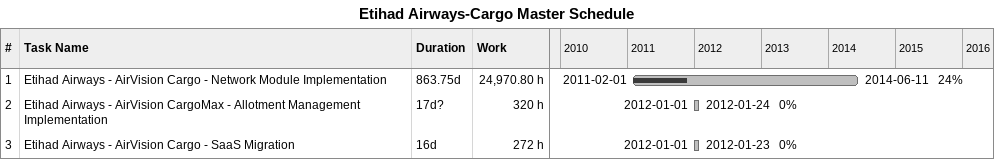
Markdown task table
Etihad Airways-Cargo Master Schedule

| ID | Task | Duration | Start | Finish | % complete | Work (h) |
|---|---|---|---|---|---|---|
| 1 | Etihad Airways - AirVision Cargo - Network Module Implementation | 863.75d | 2011-02-01 | 2014-06-11 | 24 | 24970.80 |
| 2 | Etihad Airways - AirVision CargoMax - Allotment Management Implementation | 17d? | 2012-01-01 | 2012-01-24 | 0 | 320 |
| 3 | Etihad Airways - AirVision Cargo - SaaS Migration | 16d | 2012-01-01 | 2012-01-23 | 0 | 272 |
